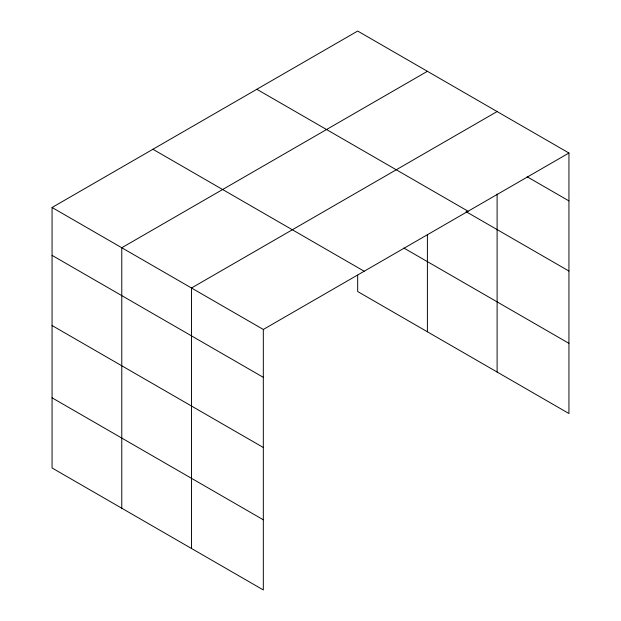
<?xml version="1.0" encoding="UTF-8"?>
<svg xmlns="http://www.w3.org/2000/svg" width="621" height="621" viewBox="0 0 621 621"><rect width="100%" height="100%" fill="white"/><g stroke="black" fill="none" stroke-linecap="round" stroke-linejoin="round"><path stroke-width="0.93" d="M497.111 194.024L497.111 372.033M52.063 207.492L263.32 329.464L263.32 589.95L52.063 467.978L52.063 207.492L357.68 31.05L568.937 153.022L568.937 413.508L357.68 291.536L357.68 275.196M427.395 71.299L121.778 247.748L121.778 508.226M497.111 111.547L191.493 287.997L191.493 548.483M263.32 329.464L568.937 153.022M527.175 176.783L568.937 200.894M256.822 89.277L468.087 211.249M466.029 211.645L568.937 271.051M403.875 248.043L568.937 343.343M152.913 149.265L364.178 271.237M52.063 255.371L263.32 377.335M52.063 325.528L263.32 447.5M52.063 397.82L263.32 519.785M427.395 234.637L427.395 331.785"/></g></svg>
